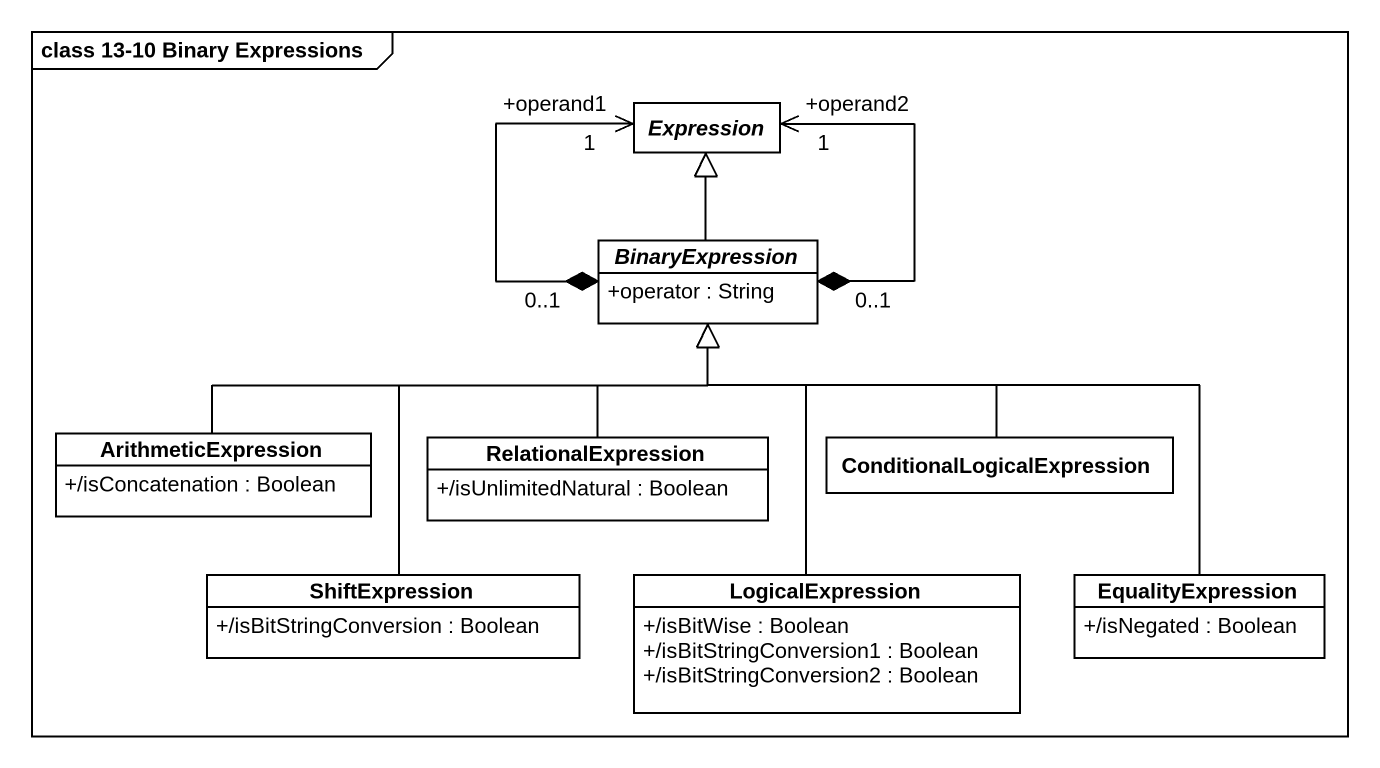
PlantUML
@startuml
mainframe class 13-10 Binary Expressions
hide circle
hide empty members
skinparam classAttributeIconSize 0
abstract class Expression
abstract class BinaryExpression {
  +operator : String
}
class ArithmeticExpression {
  +/isConcatenation : Boolean
}
class RelationalExpression {
  +/isUnlimitedNatural : Boolean
}
class ConditionalLogicalExpression
class ShiftExpression {
  +/isBitStringConversion : Boolean
}
class LogicalExpression {
  +/isBitWise : Boolean
  +/isBitStringConversion1 : Boolean
  +/isBitStringConversion2 : Boolean
}
class EqualityExpression {
  +/isNegated : Boolean
}
Expression "+operand1\n1" <--* "0..1" BinaryExpression
Expression "+operand2\n1" <--* "0..1" BinaryExpression
BinaryExpression -up-|> Expression
ArithmeticExpression -right-|> BinaryExpression
RelationalExpression -up-|> BinaryExpression
ConditionalLogicalExpression -up-|> BinaryExpression
ShiftExpression -up-|> BinaryExpression
LogicalExpression -up-|> BinaryExpression
EqualityExpression -up-|> BinaryExpression
@enduml
